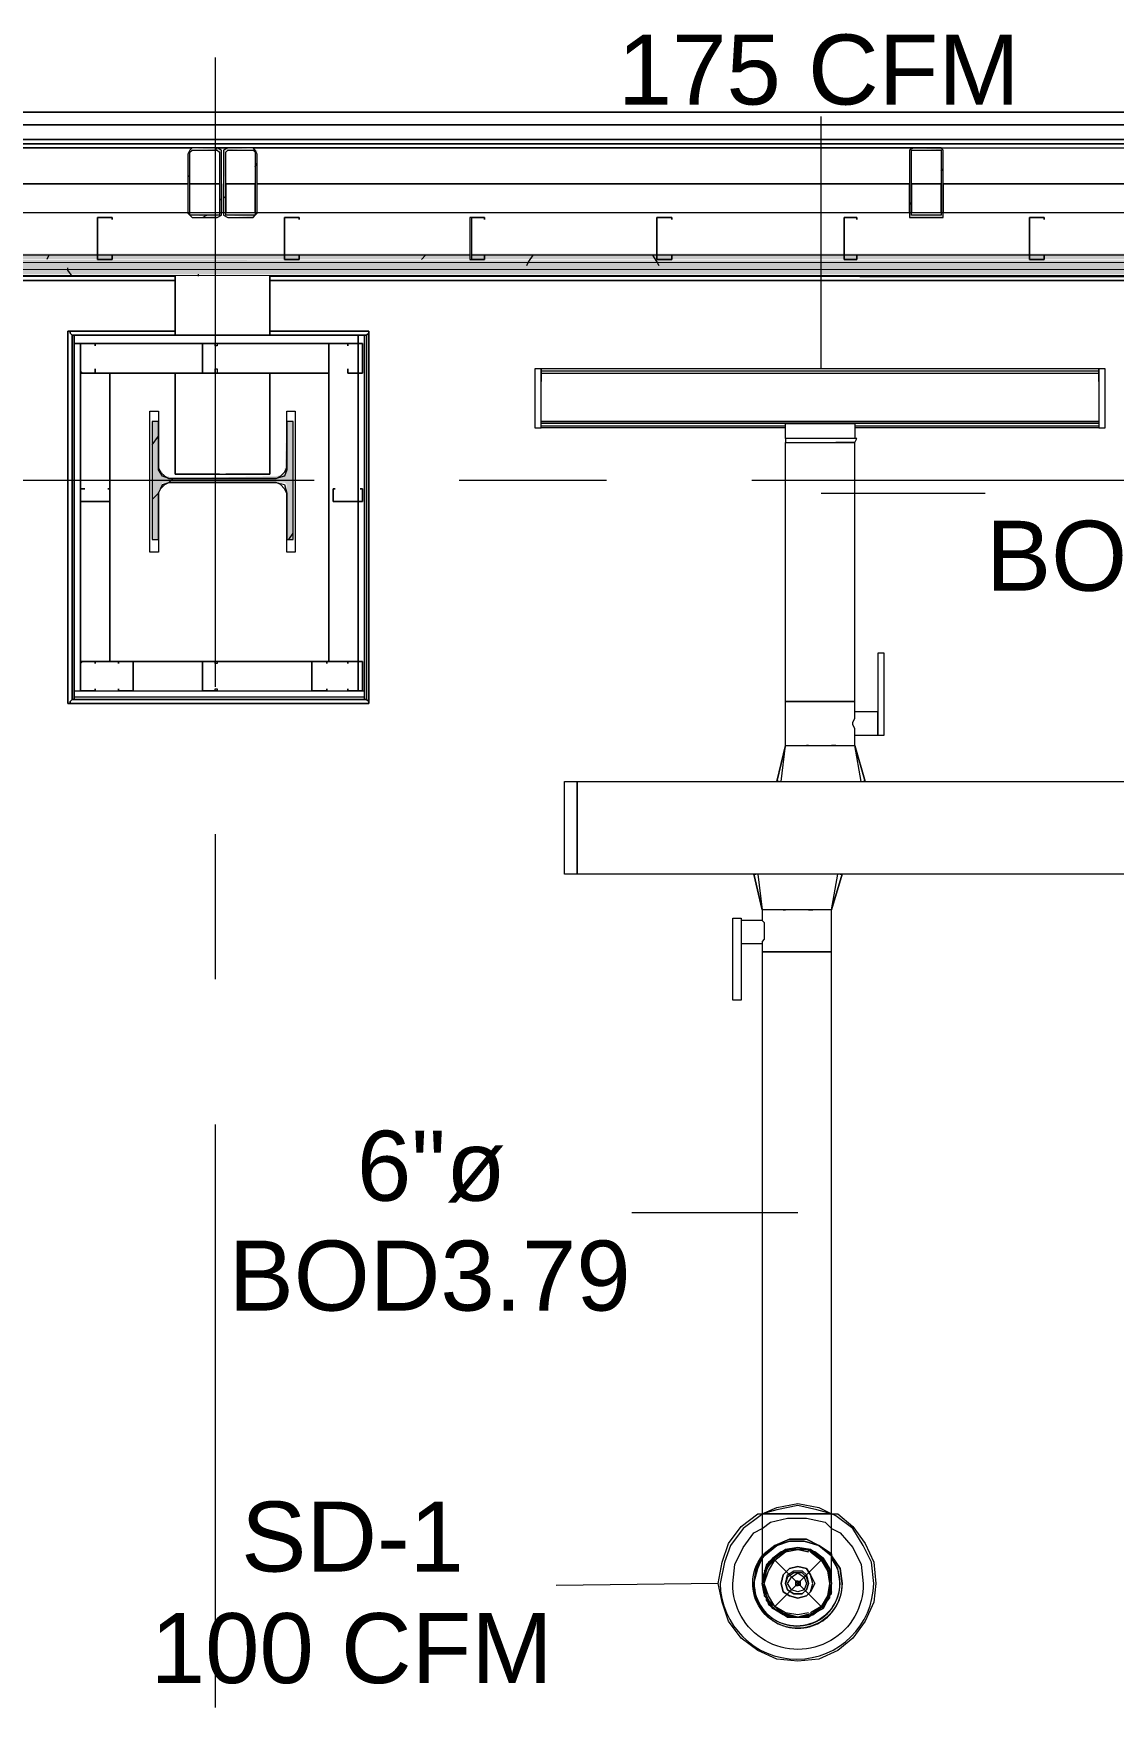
# Model space of a CAD drawing. Header units: metres. Extents: x 39 to 278, y -7 to 151.
# Drawn here: x 85.657 to 88.01, y 45.645 to 49.29 of the extents above; entities that cross this region are included whole.
import ezdxf

# ---------------------------------------------------------------- set-up
doc = ezdxf.new("R2010")
doc.units = ezdxf.units.M
doc.layers.add('HVAC - Ductos', color=5, linetype='Continuous', lineweight=50)
doc.layers.add('PDF_Geometry', color=7, linetype='Continuous', true_color=0xaaaaaa)
doc.layers.add('PDF_Solid Fills', color=7, linetype='Continuous', true_color=0xffffff)
doc.layers.add('PDF_Text', color=7, linetype='Continuous')
doc.styles.add('PDF Helvetica', font='')
doc.styles.get('PDF Helvetica').set_extended_font_data('Helvetica')

msp = doc.modelspace()

# ---------------------------------------------------------------- hatches: boundary and pattern name
at = {"layer": 'PDF_Solid Fills', "lineweight": 0, "transparency": 33554559}
h = msp.add_hatch(color=256, dxfattribs=at)
h.paths.add_polyline_path([(86.0029, 48.8943), (86.0579, 48.8897), (86.0579, 48.8943)])
h.paths.add_polyline_path([(86.0625, 48.8943), (86.067, 49.0403), (86.067, 49.041), (85.9983, 49.041), (86.0625, 49.0364)])
h.paths.add_polyline_path([(85.9983, 49.0318), (85.9937, 49.0318), (85.9937, 48.8989)])
h = msp.add_hatch(color=256, dxfattribs=at)
h.paths.add_polyline_path([(86.0808, 48.8943), (86.1358, 48.8897), (86.1358, 48.8943)])
h.paths.add_polyline_path([(86.0762, 49.0364), (86.1404, 49.041), (86.0716, 49.041), (86.0716, 48.8943)])
h.paths.add_polyline_path([(86.145, 49.0364), (86.1404, 49.0364), (86.1404, 48.8989), (86.145, 49.0358)])
h = msp.add_hatch(color=256, dxfattribs=at)
h.paths.add_polyline_path([(87.5704, 49.0364), (87.5704, 49.041), (87.5658, 49.041)])
h.paths.add_polyline_path([(87.5704, 49.0318), (87.5658, 49.0318), (87.5658, 48.8897), (87.6391, 48.8897), (87.6391, 49.0318), (87.6346, 49.0318), (87.6346, 48.8943), (87.5704, 48.8943)])
h.paths.add_polyline_path([(87.6391, 49.0364), (87.6391, 49.041), (87.5749, 49.041)])
for points in [[(45.1878, 48.7981), (105.8441, 48.7981), (106.0827, 48.7935), (106.0827, 48.8073), (80.9245, 48.8118), (45.1878, 48.8118)], [(105.8441, 48.7797), (106.0811, 48.7752), (106.0827, 48.7752), (106.0827, 48.7935), (75.6353, 48.7981), (45.1878, 48.7981), (45.1878, 48.7797)], [(105.8441, 48.766), (106.0812, 48.7614), (106.0827, 48.7614), (106.0827, 48.7797), (45.1878, 48.7797), (45.1878, 48.766)], [(86.2091, 48.4451), (86.2045, 48.3305), (86.1862, 48.326), (85.9525, 48.3214), (85.9525, 48.326), (85.9387, 48.326), (85.9387, 48.3351), (85.9341, 48.3397), (85.9295, 48.3397), (85.9295, 48.4451), (85.9158, 48.4451), (85.9158, 48.1885), (85.9295, 48.1885), (85.9295, 48.2939), (85.9387, 48.3122), (86.2045, 48.3122), (86.2091, 48.3077), (86.2091, 48.1885), (86.2229, 48.1885), (86.2229, 48.4451)]]:
    msp.add_hatch(color=256, dxfattribs=at).paths.add_polyline_path(points)

# ---------------------------------------------------------------- linework, layer by layer
at = {"layer": 'HVAC - Ductos', "lineweight": 0}
for points in [[(87.3733, 48.5597), (87.3733, 49.1097)], [(87.9783, 48.5368), (87.9783, 48.5597), (87.9783, 48.5551), (86.7637, 48.5551), (86.7637, 48.5597), (86.7637, 48.5368)], [(87.9783, 48.5597), (86.7637, 48.5597)], [(86.7637, 48.4864), (86.7637, 48.4955), (86.7637, 48.5047)], [(87.9783, 48.5047), (87.9783, 48.4955), (87.9783, 48.4864)], [(87.2954, 48.4314), (86.7637, 48.4314), (86.7637, 48.436), (86.7637, 48.4543), (86.7637, 48.4635)], [(86.7637, 48.4497), (86.7637, 48.4543), (86.7637, 48.4589)], [(87.9783, 48.4635), (87.9783, 48.4543), (87.9783, 48.436), (87.9783, 48.4314), (87.4467, 48.4314)], [(87.9783, 48.4589), (87.9783, 48.4543), (87.9783, 48.4497)], [(86.7637, 48.436), (87.2954, 48.436)], [(87.2954, 48.4085), (87.2954, 48.3993), (87.2999, 48.3993), (87.3183, 48.3993), (87.3412, 48.3993), (87.3733, 48.3993), (87.4008, 48.3993), (87.4283, 48.3993), (87.4421, 48.3993), (87.4467, 48.3993), (87.4512, 48.4085), (87.4421, 48.4085), (87.4283, 48.4085), (87.4008, 48.4085), (87.3733, 48.4085), (87.3412, 48.4085), (87.3183, 48.4085), (87.2999, 48.4085), (87.2954, 48.4085), (87.2954, 48.4405), (87.2999, 48.4405), (87.3045, 48.4405), (87.3183, 48.4405), (87.3321, 48.4405), (87.3504, 48.4405), (87.3733, 48.4405), (87.3917, 48.4405), (87.41, 48.4405), (87.4283, 48.4405), (87.4375, 48.4405), (87.4467, 48.4405), (87.4467, 48.4085)], [(87.4467, 48.436), (87.9783, 48.436)], [(87.2817, 47.6614), (87.2771, 47.6614), (87.2817, 47.6614), (87.2862, 47.6614), (87.2954, 47.7393), (87.2999, 47.7393), (87.3045, 47.7393), (87.3183, 47.7393), (87.3321, 47.7393), (87.3504, 47.7393), (87.3733, 47.7393), (87.3917, 47.7393), (87.41, 47.7393), (87.4283, 47.7393), (87.4375, 47.7393), (87.4421, 47.7393), (87.4467, 47.7393), (87.4467, 47.7622), (87.4971, 47.7622), (87.5108, 47.7622), (87.5108, 47.941), (87.4971, 47.941), (87.4971, 47.7622), (87.4971, 47.7668), (87.4971, 47.7714), (87.4971, 47.776), (87.4971, 47.7805), (87.4971, 47.7851), (87.4971, 47.7943), (87.4971, 47.7989), (87.4971, 47.8035), (87.4971, 47.8081), (87.4971, 47.8126), (87.4467, 47.8126), (87.4467, 47.8355), (87.4375, 47.8355), (87.4283, 47.8355), (87.41, 47.8355), (87.3917, 47.8355), (87.3733, 47.8355), (87.3504, 47.8355), (87.3321, 47.8355), (87.3183, 47.8355), (87.3045, 47.8355), (87.2999, 47.8355), (87.2954, 47.8355), (87.2954, 48.3993), (87.2999, 48.3993)], [(87.2954, 47.7393), (87.2954, 47.8355), (87.2999, 47.8355), (87.3045, 47.8355), (87.3183, 47.8355), (87.3321, 47.8355), (87.3504, 47.8355), (87.3733, 47.8355), (87.3917, 47.8355), (87.41, 47.8355), (87.4283, 47.8355), (87.4375, 47.8355), (87.4467, 47.8355), (87.4467, 48.3993), (87.4421, 48.3993), (87.4375, 48.3993), (87.4283, 48.3993), (87.41, 48.3993), (87.4054, 48.3993)], [(87.3045, 48.3993), (87.3183, 48.3993), (87.3321, 48.3993), (87.3412, 48.3993)], [(87.3458, 48.3993), (87.3504, 48.3993), (87.3733, 48.3993), (87.3917, 48.3993), (87.3962, 48.3993)], [(87.3733, 48.2893), (87.7308, 48.2893)], [(87.4467, 47.7622), (87.4467, 47.7668), (87.4467, 47.776), (87.4421, 47.7851), (87.4421, 47.7897), (87.4467, 47.7989), (87.4467, 47.8081), (87.4467, 47.8126)], [(87.2771, 47.6614), (87.2954, 47.7393), (87.2771, 47.6614)], [(87.2999, 47.7393), (87.2999, 47.7393)], [(87.2999, 47.7393), (87.2999, 47.7393)], [(87.4467, 47.6614), (87.4558, 47.6614), (87.4604, 47.6614), (87.4649, 47.6614), (87.4695, 47.6614), (87.4467, 47.7393), (87.4695, 47.6614), (87.4649, 47.6614)], [(87.4604, 47.6614), (87.4467, 47.7393)], [(87.2908, 47.6614), (87.2954, 47.6614)], [(87.2999, 47.6614), (87.3183, 47.6614), (87.3229, 47.6614), (87.3275, 47.6614), (87.3367, 47.6614), (87.3504, 47.6614), (87.355, 47.6614)], [(87.3596, 47.6614), (87.3825, 47.6614), (87.3871, 47.6614), (87.3917, 47.6614), (87.4054, 47.6614), (87.4145, 47.6614), (87.4191, 47.6614), (87.4283, 47.6614), (87.4421, 47.6614)], [(87.245, 47.4597), (87.2404, 47.4597), (87.2312, 47.4597), (87.2267, 47.4597), (87.2312, 47.4597)], [(87.2267, 47.4597), (87.245, 47.3818), (87.2267, 47.4597)], [(87.2358, 47.4597), (87.245, 47.3818)], [(87.3917, 47.4597), (87.3779, 47.4597), (87.3687, 47.4597), (87.3641, 47.4597), (87.355, 47.4597), (87.3412, 47.4597), (87.3367, 47.4597), (87.3321, 47.4597), (87.3091, 47.4597), (87.3045, 47.4597), (87.2999, 47.4597), (87.2908, 47.4597), (87.2771, 47.4597), (87.2725, 47.4597), (87.2679, 47.4597), (87.2496, 47.4597)], [(87.4145, 47.4597), (87.4191, 47.4597), (87.4145, 47.4597), (87.41, 47.4597), (87.4054, 47.4597), (87.3962, 47.4597)], [(87.3962, 47.3818), (87.41, 47.4597)], [(87.4145, 47.4597), (87.4191, 47.4597), (87.4145, 47.4597)], [(87.245, 47.3589), (87.2496, 47.3543), (87.2496, 47.3497), (87.2496, 47.3405), (87.2496, 47.3314), (87.2496, 47.3222), (87.2496, 47.3177), (87.245, 47.3131), (87.245, 47.3085)], [(87.2908, 47.3818), (87.2954, 47.3818), (87.2679, 47.3818)], [(87.3275, 47.3818), (87.3229, 47.3818), (87.3183, 47.3818)], [(87.3779, 47.3818), (87.3733, 47.3818)], [(87.3917, 47.3818), (87.3871, 47.3818)], [(87.3229, 46.7218), (86.9608, 46.7218)], [(87.3962, 45.9197), (87.3962, 45.9243), (87.3962, 45.9426), (87.3962, 45.9701), (87.3962, 46.0068), (87.3962, 46.0481), (87.3962, 46.0663), (87.3871, 46.0663), (87.3779, 46.0663), (87.3596, 46.0663), (87.3412, 46.0663), (87.3229, 46.0663), (87.3045, 46.0663), (87.2862, 46.0663), (87.2679, 46.0663), (87.2587, 46.0663), (87.2496, 46.0663), (87.245, 46.0663), (87.245, 46.0251), (87.245, 45.9839), (87.245, 45.9518), (87.245, 45.9289), (87.245, 45.9197)], [(87.245, 46.0343), (87.2633, 46.0481), (87.2999, 46.0572), (87.3412, 46.0572), (87.3825, 46.0481), (87.3962, 46.0343)], [(87.3962, 45.8922), (87.3962, 45.8968), (87.3871, 45.8785), (87.3733, 45.8647), (87.3596, 45.8509), (87.3412, 45.8463), (87.3229, 45.8418), (87.3045, 45.8463), (87.2862, 45.8509), (87.2725, 45.8647), (87.2587, 45.8785), (87.2496, 45.8968), (87.2496, 45.8922), (87.245, 45.9151), (87.2542, 45.8876), (87.2679, 45.8601), (87.2954, 45.8463), (87.3229, 45.8418), (87.3504, 45.8463), (87.3779, 45.8601), (87.3917, 45.8876), (87.3962, 45.9151), (87.3917, 45.9472), (87.3917, 45.9426), (87.3962, 45.9151), (87.3917, 45.8922), (87.3962, 45.9151), (87.3917, 45.9472), (87.3779, 45.9701), (87.3504, 45.9885), (87.3229, 45.993), (87.3504, 45.9885), (87.355, 45.9839), (87.3733, 45.9701), (87.3871, 45.9472)], [(87.3962, 45.8968), (87.3962, 45.9151), (87.3962, 45.9243), (87.3962, 45.9381), (87.3871, 45.9563), (87.3779, 45.9701), (87.3596, 45.9839), (87.3412, 45.9885), (87.3229, 45.993), (87.3045, 45.9885), (87.2862, 45.9839), (87.2679, 45.9701), (87.2542, 45.9563), (87.2496, 45.9381), (87.245, 45.9243), (87.245, 45.9151), (87.2496, 45.8968), (87.2587, 45.8785), (87.2679, 45.8601), (87.2862, 45.8509), (87.3045, 45.8418), (87.3229, 45.8418), (87.3412, 45.8418), (87.3596, 45.8509), (87.3779, 45.8601), (87.3871, 45.8785), (87.3917, 45.8968), (87.3962, 45.9151), (87.3917, 45.9335), (87.3871, 45.9518), (87.3733, 45.9701), (87.3596, 45.9793), (87.3412, 45.9885), (87.3229, 45.9885), (87.3045, 45.9885), (87.2862, 45.9793), (87.2725, 45.9701), (87.2542, 45.9472), (87.2496, 45.9426)], [(87.2496, 45.8968), (87.2496, 45.9151), (87.2496, 45.9335), (87.2587, 45.9518), (87.2725, 45.9701), (87.2908, 45.9839), (87.2954, 45.9885), (87.3229, 45.993), (87.2954, 45.9885)], [(87.3458, 45.8509), (87.3229, 45.8463), (87.2954, 45.8509), (87.2725, 45.8647), (87.2587, 45.8876), (87.2496, 45.9151), (87.2587, 45.9426), (87.2725, 45.9655), (87.2954, 45.9839), (87.3229, 45.9885), (87.3458, 45.9839), (87.3229, 45.9885), (87.2954, 45.9839)], [(87.2954, 45.9885), (87.2954, 45.9885)], [(87.3504, 45.9885), (87.3504, 45.9885)], [(87.3504, 45.9885), (87.3779, 45.9701), (87.3917, 45.9472)], [(87.3504, 45.9839), (87.3733, 45.9655), (87.3871, 45.9426), (87.3917, 45.9151), (87.3871, 45.8876), (87.3733, 45.8647), (87.3504, 45.8509)], [(87.245, 45.9151), (87.2542, 45.9472), (87.245, 45.9151)], [(87.2542, 45.8922), (87.2496, 45.9151), (87.2542, 45.9426)], [(87.2542, 45.9472), (87.2542, 45.9472)], [(87.3917, 45.9472), (87.3917, 45.9472)], [(87.245, 45.9243), (87.245, 45.9151), (87.2496, 45.8968)], [(87.3962, 45.8968), (87.3962, 45.9151), (87.3962, 45.9243)], [(87.3962, 45.9151), (87.3962, 45.9151)], [(87.3458, 45.8463), (87.3412, 45.8418), (87.3229, 45.8418), (87.3045, 45.8418), (87.2954, 45.8463), (87.2908, 45.8463), (87.2862, 45.8509), (87.2679, 45.8601), (87.2542, 45.8785), (87.2542, 45.8831), (87.2542, 45.8876), (87.2496, 45.8922), (87.2496, 45.8876)], [(87.2542, 45.8831), (87.2542, 45.8876), (87.2496, 45.8922)], [(87.2908, 45.8509), (87.2725, 45.8647), (87.2542, 45.8831), (87.2496, 45.8876)], [(87.2679, 45.8647), (87.2542, 45.8831)], [(87.3458, 45.8463), (87.3229, 45.8418), (87.2954, 45.8463), (87.2908, 45.8463), (87.2679, 45.8601)], [(87.2954, 45.8463), (87.3229, 45.8418), (87.3504, 45.8463), (87.355, 45.8463), (87.3733, 45.8601)], [(87.3917, 45.8831), (87.3917, 45.8876), (87.3917, 45.8922), (87.3917, 45.8876), (87.3917, 45.8831), (87.3871, 45.8785), (87.3779, 45.8601), (87.3596, 45.8509), (87.355, 45.8463), (87.3504, 45.8463), (87.355, 45.8463)], [(87.3871, 45.8831), (87.3733, 45.8647), (87.355, 45.8509)], [(87.3779, 45.8647), (87.3917, 45.8831), (87.3917, 45.8876)], [(87.3917, 45.8876), (87.3962, 45.8922)], [(87.2954, 45.8463), (87.2908, 45.8463)]]:
    msp.add_lwpolyline(points, dxfattribs=at)
for points in [[(86.7499, 48.5597), (86.7499, 48.4314), (86.7637, 48.4314), (86.7637, 48.5597)], [(87.9921, 48.5597), (87.9783, 48.5597), (87.9783, 48.4314), (87.9921, 48.4314)], [(87.9783, 48.4451), (86.7637, 48.4451), (86.7637, 48.5505), (87.9783, 48.5505), (87.9783, 48.4451), (87.9783, 48.4405), (86.7637, 48.4405), (86.7637, 48.4451)], [(86.7637, 48.5414), (86.7637, 48.5368), (86.7637, 48.5323), (86.7637, 48.5368)], [(87.9783, 48.5323), (87.9783, 48.5368), (87.9783, 48.5414), (87.9783, 48.5368)], [(87.3458, 47.7393), (87.3412, 47.7393)], [(87.4054, 47.7393), (87.4008, 47.7393), (87.3962, 47.7393), (87.4008, 47.7393)], [(86.8417, 47.6614), (86.8417, 47.4597), (86.8141, 47.4597), (86.8141, 47.6614)], [(86.8417, 47.6614), (88.5329, 47.6614), (88.5329, 47.4597), (86.8417, 47.4597)], [(87.3962, 47.3818), (87.4191, 47.4597)], [(87.1991, 47.1847), (87.1808, 47.1847), (87.1808, 47.3635), (87.1991, 47.3635)], [(87.245, 47.2901), (87.2496, 47.2901), (87.2587, 47.2901), (87.2679, 47.2901), (87.2862, 47.2901), (87.3045, 47.2901), (87.3229, 47.2901), (87.3412, 47.2901), (87.3596, 47.2901), (87.3779, 47.2901), (87.3871, 47.2901), (87.3962, 47.2901), (87.3962, 47.3818), (87.3917, 47.3818), (87.3871, 47.3818), (87.3779, 47.3818), (87.3596, 47.3818), (87.3412, 47.3818), (87.3229, 47.3818), (87.3045, 47.3818), (87.2862, 47.3818), (87.2679, 47.3818), (87.2587, 47.3818), (87.2542, 47.3818), (87.2496, 47.3818), (87.245, 47.3818), (87.245, 47.3589), (87.1991, 47.3589), (87.1991, 47.3543), (87.1991, 47.3497), (87.1991, 47.3405), (87.1991, 47.3359), (87.1991, 47.3268), (87.1991, 47.3222), (87.1991, 47.3177), (87.1991, 47.3131), (87.1991, 47.3085), (87.245, 47.3085)], [(87.3458, 47.3818), (87.3504, 47.3818), (87.355, 47.3818), (87.3504, 47.3818)], [(87.3962, 47.2901), (87.3871, 47.2901), (87.3779, 47.2901), (87.3596, 47.2901), (87.3412, 47.2901), (87.3229, 47.2901), (87.3045, 47.2901), (87.2862, 47.2901), (87.2679, 47.2901), (87.2587, 47.2901), (87.2496, 47.2901), (87.245, 47.2901), (87.245, 46.0663), (87.2496, 46.0663), (87.2587, 46.0663), (87.2679, 46.0663), (87.2862, 46.0663), (87.3045, 46.0663), (87.3229, 46.0663), (87.3412, 46.0663), (87.3596, 46.0663), (87.3779, 46.0663), (87.3871, 46.0663), (87.3962, 46.0663)], [(87.2771, 46.0801), (87.3229, 46.0893), (87.3687, 46.0801), (87.3962, 46.0663), (87.3641, 46.0755), (87.3229, 46.0847), (87.2771, 46.0755), (87.245, 46.0663)], [(87.3045, 46.0113), (87.3412, 46.0113), (87.3687, 45.9976), (87.3962, 45.9793), (87.3962, 45.9747), (87.3687, 45.9976), (87.3367, 46.0068), (87.3045, 46.0068), (87.2771, 45.9976), (87.2496, 45.9747), (87.245, 45.9701), (87.2496, 45.9747), (87.2771, 45.9976), (87.3045, 46.0068), (87.3367, 46.0068), (87.3687, 45.9976), (87.3962, 45.9747), (87.3962, 45.9701), (87.3962, 45.9747), (87.3962, 45.9793), (87.3687, 45.9976), (87.3412, 46.0113), (87.3045, 46.0113), (87.2725, 45.9976), (87.2496, 45.9793), (87.245, 45.9747), (87.2496, 45.9793), (87.2725, 45.9976)], [(87.2679, 45.9701), (87.2542, 45.9472), (87.2679, 45.9701), (87.2954, 45.9885)], [(87.4191, 45.9151), (87.4145, 45.9472), (87.3962, 45.9747), (87.4145, 45.9472)], [(87.2908, 45.9335), (87.2862, 45.9151), (87.2908, 45.9335), (87.3045, 45.9472), (87.3229, 45.9518), (87.3412, 45.9472), (87.3504, 45.9335), (87.3596, 45.9151), (87.3504, 45.8968), (87.3412, 45.8876), (87.3229, 45.8831), (87.3045, 45.8876), (87.2908, 45.8968), (87.2862, 45.9151), (87.2908, 45.8968), (87.3045, 45.8876), (87.3229, 45.8831), (87.3412, 45.8876), (87.3504, 45.8968), (87.355, 45.9151), (87.3504, 45.9335), (87.3412, 45.9472), (87.3229, 45.9518), (87.3045, 45.9472)], [(87.2999, 45.9289), (87.2954, 45.9151), (87.2999, 45.9335), (87.3137, 45.9426), (87.3321, 45.9426), (87.3412, 45.9335), (87.3458, 45.9151), (87.3412, 45.9289), (87.3321, 45.9381), (87.3137, 45.9381)], [(87.3091, 45.9289), (87.3229, 45.9381), (87.3367, 45.9289), (87.3412, 45.9151), (87.3367, 45.9013), (87.3229, 45.8968), (87.3091, 45.9013), (87.2999, 45.9151)], [(87.3412, 45.9013), (87.3458, 45.9151), (87.3412, 45.9013), (87.3321, 45.8922), (87.3137, 45.8922), (87.2999, 45.9013), (87.2954, 45.9151), (87.2999, 45.9013), (87.3137, 45.8922), (87.3321, 45.8922)], [(87.3183, 45.9197), (87.3183, 45.9151), (87.3183, 45.9197), (87.3275, 45.9197), (87.3275, 45.9151), (87.3229, 45.9197)], [(87.3229, 45.9105), (87.3275, 45.9151), (87.3275, 45.9105), (87.3183, 45.9105), (87.3183, 45.9151), (87.3183, 45.9105)]]:
    msp.add_lwpolyline(points, close=True, dxfattribs=at)
for points in [[(87.1487, 45.9151), (87.1579, 45.9609), (87.1717, 46.0022), (87.1991, 46.0389), (87.2358, 46.0663), (87.245, 46.0663), (87.2404, 46.0618), (87.2037, 46.0343), (87.1762, 45.9976), (87.1625, 45.9609), (87.1533, 45.9151, 0.986375), (87.4879, 45.9151), (87.4833, 45.9609), (87.4649, 45.9976), (87.4421, 46.0343), (87.4054, 46.0618), (87.3962, 46.0663), (87.41, 46.0663), (87.4421, 46.0389), (87.4695, 46.0022), (87.4879, 45.9609), (87.4925, 45.9151), (87.4879, 45.8739), (87.4695, 45.8326), (87.4421, 45.7959), (87.41, 45.7685), (87.3687, 45.7501), (87.3229, 45.7455), (87.2771, 45.7501), (87.2358, 45.7685), (87.1991, 45.7959), (87.1717, 45.8326), (87.1579, 45.8739), (87.1487, 45.9151), (86.7958, 45.9105)], [(87.3962, 46.0343), (87.4145, 46.0251), (87.4421, 45.993), (87.4604, 45.9563), (87.4649, 45.9151, -1.013119), (87.1808, 45.9151), (87.1854, 45.9563), (87.2037, 45.993), (87.2267, 46.0251), (87.245, 46.0343)]]:
    msp.add_lwpolyline(points, format="xyb", dxfattribs=at)
msp.add_lwpolyline([(87.2267, 45.9151, 1.018357), (87.4191, 45.9151, -1.405017), (87.245, 45.9747), (87.2312, 45.9472), (87.2267, 45.9151), (87.2358, 45.9472), (87.245, 45.9701, 1.369014), (87.4145, 45.9151), (87.41, 45.9472), (87.3962, 45.9701, -1.368432)], format="xyb", close=True, dxfattribs=at)
at = {"layer": 'PDF_Geometry', "lineweight": 0}
for points in [[(86.0533, 49.2381), (86.0533, 48.7614)], [(89.1333, 49.1189), (87.6025, 49.1189), (86.0671, 49.1189), (84.5453, 49.1189), (83.0191, 49.1189), (81.4928, 49.1189), (79.9666, 49.1189), (78.4449, 49.1189), (76.9186, 49.1189), (78.4449, 49.1189), (79.9666, 49.1189), (81.4928, 49.1189), (83.0191, 49.1189), (84.5453, 49.1189), (86.0671, 49.1189), (87.6025, 49.1189), (89.1333, 49.1189)], [(86.1083, 49.1189), (86.0304, 49.1189)], [(87.6391, 49.1189), (87.5658, 49.1189)], [(82.9778, 49.041), (81.5662, 49.041), (83.0191, 49.041), (84.5453, 49.041), (86.0029, 49.041), (84.5499, 49.041)], [(86.0533, 49.0364), (86.0579, 49.041)], [(87.5749, 49.041), (86.1358, 49.041), (87.6025, 49.041), (89.1333, 49.041), (90.6046, 49.041), (89.1654, 49.041)], [(87.6346, 49.041), (89.1059, 49.041)], [(86.1404, 48.9997), (86.145, 49.0089)], [(87.6346, 48.9906), (87.6391, 48.9951)], [(85.9937, 48.9769), (85.9983, 48.9814)], [(86.0762, 48.9631), (86.0762, 48.8989)], [(86.1404, 48.8989), (86.1404, 48.9631)], [(86.145, 48.8989), (86.145, 48.9631)], [(87.5658, 48.8989), (87.5658, 48.9631)], [(87.5704, 48.9631), (87.5704, 48.8989)], [(87.6346, 48.8989), (87.6346, 48.9631)], [(87.6391, 48.9631), (87.6391, 48.8989)], [(86.0625, 48.9264), (86.0671, 48.931)], [(86.0716, 48.931), (86.0762, 48.9356)], [(45.1878, 48.9035), (106.0827, 48.8989)], [(86.0258, 48.8897), (86.035, 48.8943)], [(87.5658, 48.9172), (87.5704, 48.9218)], [(45.1878, 48.7981), (106.0827, 48.7889)], [(45.1878, 48.7797), (106.0827, 48.7751)], [(86.6079, 48.8073), (86.2045, 48.8073), (85.7966, 48.8073), (85.3933, 48.8073), (84.9854, 48.8073), (84.582, 48.8073)], [(88.6383, 48.8073), (88.235, 48.8073), (87.8271, 48.8073), (87.4237, 48.8073), (87.0158, 48.8073), (86.6125, 48.8073)], [(106.0827, 48.7614), (45.1878, 48.766)], [(73.9715, 48.7614), (85.9662, 48.7614)], [(85.9662, 48.7614), (73.9715, 48.7614)], [(86.0533, 48.7614), (86.0533, 47.8677)], [(86.1725, 48.7614), (95.1696, 48.7568)], [(95.1696, 48.7614), (86.1725, 48.7614)], [(86.1725, 48.7614), (95.1696, 48.7568)], [(95.1696, 48.7614), (86.1725, 48.7614)], [(85.9662, 48.6331), (85.7416, 48.6331)], [(85.7416, 48.6331), (85.9662, 48.6331)], [(85.7462, 48.6331), (85.9662, 48.6331)], [(85.7462, 48.6331), (85.7462, 47.8401)], [(85.7462, 47.8401), (85.7462, 48.6331)], [(85.7462, 48.6331), (85.7462, 47.8447), (85.7462, 48.6331)], [(85.9662, 48.6331), (85.7462, 48.6331)], [(85.7462, 48.6331), (85.7462, 48.6331)], [(86.3787, 48.6331), (85.7462, 48.6331), (86.3787, 48.6331)], [(86.3787, 48.6331), (86.3787, 48.6331)], [(86.3787, 47.8447), (86.3787, 48.6331), (86.3787, 47.8447)], [(85.7921, 48.6101), (85.7921, 48.6101)], [(86.0258, 48.6147), (86.0258, 48.6147)], [(86.0258, 48.6147), (86.0258, 48.6147)], [(86.3421, 48.6101), (86.3421, 48.6101)], [(85.7921, 48.5597), (85.7921, 48.5597)], [(86.3421, 48.5597), (86.3421, 48.5597)], [(85.9662, 48.5505), (85.9662, 48.3305), (85.9662, 48.5505)], [(85.9158, 48.2755), (85.9295, 48.2893), (85.9295, 48.161), (85.9112, 48.161), (85.9112, 48.468), (85.9295, 48.468), (85.9295, 48.3443), (85.9341, 48.3351), (85.9433, 48.326), (85.9525, 48.3214), (86.1862, 48.3214), (86.1953, 48.326), (86.2045, 48.3351), (86.2091, 48.3443), (86.2091, 48.468), (86.2275, 48.468), (86.2275, 48.161), (86.2091, 48.161), (86.2091, 48.2893), (86.2045, 48.2985), (86.1953, 48.3077), (86.1862, 48.3122), (85.9525, 48.3122)], [(85.9158, 48.3947), (85.9295, 48.4131)], [(86.2687, 48.3168), (84.9991, 48.3168)], [(85.9295, 48.2893), (85.9341, 48.2985), (85.9433, 48.3077), (85.9525, 48.3122), (85.9616, 48.3214)], [(86.0487, 48.3305), (86.0533, 48.3305), (86.0579, 48.3305), (86.0625, 48.3305), (86.0579, 48.3305), (86.0533, 48.3305), (86.0487, 48.3305), (85.9662, 48.3305), (86.1725, 48.3305), (86.0899, 48.3305), (86.0854, 48.3305), (86.0808, 48.3305), (86.0762, 48.3305), (86.0808, 48.3305), (86.0854, 48.3305), (86.0899, 48.3305)], [(86.9058, 48.3168), (86.585, 48.3168)], [(88.4917, 48.3168), (87.2221, 48.3168)], [(85.7691, 48.2985), (85.7691, 48.2985)], [(85.8195, 48.2985), (85.8195, 48.2985)], [(85.8241, 48.271), (85.8241, 48.271)], [(85.8241, 48.271), (85.8241, 48.271)], [(86.31, 48.271), (86.31, 48.271)], [(86.31, 48.271), (86.31, 48.271)], [(86.3145, 48.2985), (86.3145, 48.2985)], [(86.3695, 48.2985), (86.3695, 48.2985)], [(86.2137, 48.1885), (86.2229, 48.2022)], [(85.7921, 47.918), (85.7921, 47.918)], [(85.8425, 47.918), (85.8425, 47.918)], [(86.2962, 47.918), (86.2962, 47.918)], [(86.3421, 47.918), (86.3421, 47.918)], [(85.7462, 47.8447), (85.7462, 47.8447)], [(85.7921, 47.8631), (85.7921, 47.8631)], [(85.8425, 47.8631), (85.8425, 47.8631)], [(86.0258, 47.8585), (86.0258, 47.8585)], [(86.0258, 47.8585), (86.0258, 47.8585)], [(86.2641, 47.8585), (86.2641, 47.8585)], [(86.2641, 47.8585), (86.2641, 47.8585)], [(86.2962, 47.8631), (86.2962, 47.8631)], [(86.3421, 47.8631), (86.3421, 47.8631)], [(86.0533, 47.5468), (86.0533, 47.2305)], [(86.0533, 46.9143), (86.0533, 45.6447)]]:
    msp.add_lwpolyline(points, dxfattribs=at)
for points in [[(86.0671, 49.0914), (84.5453, 49.0914)], [(87.6025, 49.0914), (86.0671, 49.0914)], [(89.1333, 49.0914), (87.6025, 49.0914)], [(86.0671, 49.0593), (84.5453, 49.0593)], [(86.0671, 49.0501), (84.5453, 49.0501)], [(86.0579, 49.041), (86.0029, 49.041), (85.9983, 49.0364), (85.9937, 49.0272), (85.9937, 48.8989), (85.9983, 48.8943), (86.0029, 48.8897), (86.0579, 48.8897), (86.0671, 48.8943), (86.0671, 48.8989), (86.0671, 49.0272), (86.0671, 49.0364)], [(85.9983, 49.0272), (85.9983, 49.0318), (86.0029, 49.0364), (86.0579, 49.0364), (86.0625, 49.0318), (86.0625, 49.0272), (86.0625, 48.8989), (86.0625, 48.8943), (86.0579, 48.8943), (86.0029, 48.8943), (85.9983, 48.8943), (85.9983, 48.8989)], [(86.0671, 49.041), (86.0579, 49.041)], [(87.6025, 49.0593), (86.0671, 49.0593)], [(87.6025, 49.0501), (86.0671, 49.0501)], [(86.0808, 49.041), (86.0671, 49.041)], [(86.0808, 48.8897), (86.1358, 48.8897), (86.1404, 48.8943), (86.145, 48.8989), (86.145, 49.0272), (86.1404, 49.0364), (86.1358, 49.041), (86.0808, 49.041), (86.0716, 49.0364), (86.0716, 49.0272), (86.0716, 48.8989), (86.0716, 48.8943)], [(86.1404, 48.8989), (86.1404, 48.8943), (86.1358, 48.8943), (86.0808, 48.8943), (86.0762, 48.8943), (86.0762, 48.8989), (86.0762, 49.0272), (86.0762, 49.0318), (86.0808, 49.0364), (86.1358, 49.0364), (86.1404, 49.0318), (86.1404, 49.0272)], [(87.6391, 49.0318), (87.6391, 49.0364), (87.6346, 49.041), (87.5749, 49.041), (87.5658, 49.0364), (87.5658, 49.0318), (87.5658, 48.8989), (87.5658, 48.8897), (87.5749, 48.8897), (87.6346, 48.8897), (87.6391, 48.8897), (87.6391, 48.8989)], [(87.5749, 49.0364), (87.6346, 49.0364), (87.6346, 49.0318), (87.6346, 48.8989), (87.6346, 48.8943), (87.5749, 48.8943), (87.5704, 48.8943), (87.5704, 48.8989), (87.5704, 49.0318), (87.5704, 49.0364)], [(89.1333, 49.0593), (87.6025, 49.0593)], [(89.1333, 49.0501), (87.6025, 49.0501)], [(84.5591, 48.9631), (85.9937, 48.9631)], [(85.9983, 48.9631), (86.0625, 48.9631)], [(86.0716, 48.9631), (86.0716, 48.8989)], [(86.0762, 48.9631), (86.1404, 48.9631)], [(86.145, 48.9631), (87.5658, 48.9631)], [(87.6025, 48.9631), (87.6346, 48.9631), (87.6025, 48.9631), (87.5704, 48.9631)], [(87.6391, 48.9631), (89.0967, 48.9631)], [(85.8287, 48.8897), (85.8012, 48.8897), (85.7966, 48.8897), (85.7966, 48.7981), (85.8012, 48.7981), (85.8287, 48.7981), (85.8287, 48.8073), (85.8287, 48.7981), (85.8012, 48.7981), (85.7966, 48.7981), (85.7966, 48.8897), (85.8012, 48.8897), (85.8287, 48.8897), (85.8287, 48.8851)], [(86.2366, 48.8897), (86.2045, 48.8897), (86.2045, 48.7981), (86.2366, 48.7981), (86.2366, 48.8073), (86.2366, 48.7981), (86.2045, 48.7981), (86.2045, 48.8897), (86.2366, 48.8897), (86.2366, 48.8851)], [(86.6399, 48.8897), (86.6125, 48.8897), (86.6079, 48.8897), (86.6079, 48.7981), (86.6125, 48.7981), (86.6399, 48.7981), (86.6399, 48.8073), (86.6399, 48.7981), (86.6125, 48.7981), (86.6125, 48.8897), (86.6399, 48.8897), (86.6399, 48.8851)], [(87.0479, 48.8897), (87.0158, 48.8897), (87.0158, 48.7981), (87.0479, 48.7981), (87.0479, 48.8073), (87.0479, 48.7981), (87.0158, 48.7981), (87.0158, 48.8897), (87.0479, 48.8897), (87.0479, 48.8851)], [(87.4512, 48.8897), (87.4237, 48.8897), (87.4237, 48.7981), (87.4512, 48.7981), (87.4512, 48.8073), (87.4512, 48.7981), (87.4237, 48.7981), (87.4237, 48.8897), (87.4512, 48.8897), (87.4512, 48.8851)], [(87.8591, 48.8897), (87.8317, 48.8897), (87.8271, 48.8897), (87.8271, 48.7981), (87.8317, 48.7981), (87.8591, 48.7981), (87.8591, 48.8073), (87.8591, 48.7981), (87.8317, 48.7981), (87.8271, 48.7981), (87.8271, 48.8897), (87.8317, 48.8897), (87.8591, 48.8897), (87.8591, 48.8851)], [(73.9715, 48.7614), (85.9662, 48.7614)], [(73.9715, 48.7522), (85.9662, 48.7522)], [(73.9715, 48.7522), (85.9662, 48.7522)], [(85.9662, 48.7614), (85.9662, 48.6331)], [(86.1725, 48.7614), (86.1725, 48.6331)], [(86.1725, 48.7522), (95.1696, 48.7522)], [(86.1725, 48.7522), (95.1696, 48.7522)], [(85.9662, 48.6422), (85.7325, 48.6422), (85.9662, 48.6422), (85.7325, 48.6422), (85.7371, 48.6422), (85.7371, 48.6377), (85.7416, 48.6331), (85.7462, 48.6331), (85.9662, 48.6331), (85.7416, 48.6331), (85.7416, 47.8401), (85.7416, 48.6331), (85.7416, 47.8401), (85.7416, 48.6331), (85.9662, 48.6331), (85.7462, 48.6331), (85.7416, 48.6331), (85.7371, 48.6377), (85.7371, 48.6422), (85.7325, 48.6422)], [(86.3787, 47.8585), (86.3787, 47.8447), (85.7462, 47.8447), (85.7462, 47.8585), (86.3787, 47.8585), (86.3787, 48.6331), (86.1725, 48.6331), (86.3833, 48.6331), (86.3833, 47.8401), (85.7416, 47.8401), (86.3787, 47.8401), (85.7462, 47.8401), (85.7416, 47.8401), (85.7371, 47.8355), (85.7371, 47.831), (85.7325, 47.831), (85.7371, 47.831), (85.7371, 47.8355), (85.7416, 47.8401), (85.7462, 47.8401), (85.7416, 47.8401), (85.7371, 47.8355), (85.7371, 47.831), (85.7325, 47.831), (86.3879, 47.831), (86.3879, 48.6422), (86.3879, 47.831), (86.3879, 47.8355), (86.3833, 47.8401), (86.3787, 47.8401), (85.7462, 47.8401), (85.7462, 48.6331), (85.7416, 48.6331), (85.7371, 48.6377), (85.7371, 48.6422), (85.7325, 48.6422), (85.7325, 47.831), (85.7325, 48.6422), (85.7371, 48.6422), (85.7371, 48.6377), (85.7416, 48.6331), (85.7462, 48.6331), (85.7462, 47.8401), (85.7462, 47.9226), (85.7462, 48.5505), (85.7462, 48.6331), (86.3008, 48.6331), (86.3787, 48.6331), (86.1725, 48.6331), (86.3787, 48.6331), (86.3787, 47.8401), (86.3787, 48.6331), (86.3787, 47.8401), (86.3787, 48.6331), (86.1725, 48.6331), (86.3787, 48.6331), (86.3833, 48.6331), (86.3879, 48.6377), (86.3879, 48.6422), (86.1725, 48.6422), (86.3879, 48.6422), (86.3879, 48.6377), (86.3833, 48.6331), (86.3787, 48.6331), (86.1725, 48.6331), (86.3833, 48.6331), (86.3833, 47.8401), (85.7416, 47.8401), (86.3787, 47.8401), (86.3833, 47.8401), (86.3879, 47.8355), (86.3879, 47.831), (86.3879, 47.8355), (86.3833, 47.8401), (86.3787, 47.8401), (85.7462, 47.8401), (85.7416, 47.8401), (85.7371, 47.8355), (85.7371, 47.831), (85.7325, 47.831), (86.3879, 47.831), (85.7325, 47.831), (85.7325, 48.6422), (85.7325, 47.831), (86.3879, 47.831), (86.3879, 48.6422), (86.1725, 48.6422), (86.3879, 48.6422), (86.3879, 47.831), (86.3879, 47.8355), (86.3833, 47.8401), (86.3787, 47.8401), (86.3787, 48.6331), (86.3787, 47.8401), (86.3787, 47.9226), (86.3787, 48.6331), (86.3833, 48.6331), (86.3879, 48.6377), (86.3879, 48.6422), (86.3879, 48.6377), (86.3833, 48.6331), (86.3787, 48.6331), (86.3649, 48.6331), (85.7462, 48.6331), (85.7462, 48.6147), (85.7462, 47.8585), (85.76, 47.8585), (85.76, 48.6147), (85.7462, 48.6147), (86.3649, 48.6147), (86.3649, 48.6331), (86.3649, 47.8585)], [(85.7645, 48.5505), (85.76, 48.5505), (85.76, 48.5551), (85.76, 48.6147), (85.7645, 48.6147), (85.7921, 48.6147), (85.7921, 48.6101), (85.7921, 48.6147), (85.7645, 48.6147), (85.76, 48.6147), (85.76, 48.5551), (85.7645, 48.5505), (85.7921, 48.5505)], [(85.8241, 48.5505), (86.3008, 48.5505), (86.3008, 48.6147), (85.76, 48.6147), (85.76, 48.5505)], [(86.0258, 48.5505), (86.0258, 48.5551), (86.0258, 48.6147), (86.0579, 48.6147), (86.0579, 48.6101), (86.0533, 48.6101), (86.0533, 48.6147), (86.0258, 48.6147), (86.0258, 48.5551), (86.0258, 48.5505), (86.0533, 48.5505), (86.0533, 48.5597), (86.0579, 48.5597), (86.0579, 48.5505)], [(86.3008, 48.5505), (86.3008, 47.9226), (86.3649, 47.9226), (86.3649, 48.6147), (86.3008, 48.6147)], [(86.3421, 48.6101), (86.3421, 48.6147)], [(86.3695, 48.6147), (86.3741, 48.6147), (86.3741, 48.5551), (86.3741, 48.5505), (86.3695, 48.5505), (86.3421, 48.5505), (86.3421, 48.5597), (86.3421, 48.5505), (86.3695, 48.5505), (86.3741, 48.5505), (86.3741, 48.5551), (86.3741, 48.6147), (86.3695, 48.6147), (86.3421, 48.6147)], [(85.7921, 48.5597), (85.7921, 48.5505)], [(85.76, 47.9226), (85.8241, 47.9226), (85.8241, 48.5505), (85.76, 48.5505)], [(85.8241, 47.9226), (86.3008, 47.9226), (86.3008, 48.5505), (85.8241, 48.5505)], [(86.1725, 48.5505), (86.1725, 48.3305)], [(86.2091, 48.1885), (86.2229, 48.1885), (86.2229, 48.4451), (86.2091, 48.4451), (86.2091, 48.3397), (86.2045, 48.326), (86.1862, 48.3214), (85.9525, 48.3214), (85.9387, 48.326), (85.9295, 48.3397), (85.9295, 48.4451), (85.9158, 48.4451), (85.9158, 48.1885), (85.9295, 48.1885), (85.9295, 48.2893), (85.9387, 48.3077), (85.9525, 48.3122), (86.1862, 48.3122), (86.2045, 48.3077), (86.2091, 48.2893)], [(85.8241, 48.271), (85.7645, 48.271), (85.76, 48.271), (85.76, 48.2985), (85.7691, 48.2985), (85.76, 48.2985), (85.76, 48.271), (85.7645, 48.271), (85.8241, 48.271), (85.8241, 48.2985)], [(85.8195, 48.2985), (85.8241, 48.2985)], [(86.3741, 48.271), (86.3695, 48.271), (86.31, 48.271), (86.31, 48.2985), (86.3145, 48.2985), (86.31, 48.2985), (86.31, 48.271), (86.3695, 48.271), (86.3741, 48.271), (86.3741, 48.2985)], [(86.3695, 48.2985), (86.3741, 48.2985)], [(85.7645, 47.8585), (85.76, 47.8585), (85.76, 47.918), (85.76, 47.9226), (85.7645, 47.9226), (85.7921, 47.9226), (85.7921, 47.918), (85.7921, 47.9226), (85.7645, 47.9226), (85.76, 47.918), (85.76, 47.8585), (85.7645, 47.8585), (85.7921, 47.8585)], [(86.3008, 47.9226), (85.8241, 47.9226), (85.76, 47.9226), (85.76, 47.8585), (86.3649, 47.8585), (86.3649, 47.9226)], [(85.8425, 47.918), (85.8425, 47.9226)], [(85.87, 47.9226), (85.8746, 47.9226), (85.8746, 47.918), (85.8746, 47.8585), (85.87, 47.8585), (85.8425, 47.8585), (85.8425, 47.8631), (85.8425, 47.8585), (85.87, 47.8585), (85.8746, 47.8585), (85.8746, 47.918), (85.8746, 47.9226), (85.87, 47.9226), (85.8425, 47.9226)], [(86.0258, 47.8585), (86.0258, 47.918), (86.0258, 47.9226), (86.0579, 47.9226), (86.0579, 47.918), (86.0533, 47.918), (86.0533, 47.9226), (86.0258, 47.9226), (86.0258, 47.918), (86.0258, 47.8585), (86.0533, 47.8585), (86.0533, 47.8631), (86.0579, 47.8631), (86.0579, 47.8585)], [(86.2641, 47.8585), (86.2641, 47.918), (86.2641, 47.9226), (86.2962, 47.9226), (86.2962, 47.918), (86.2962, 47.9226), (86.2641, 47.9226), (86.2641, 47.918), (86.2641, 47.8585), (86.2962, 47.8585)], [(86.3421, 47.918), (86.3421, 47.9226)], [(86.3695, 47.9226), (86.3741, 47.9226), (86.3741, 47.918), (86.3741, 47.8585), (86.3695, 47.8585), (86.3421, 47.8585), (86.3421, 47.8631), (86.3421, 47.8585), (86.3695, 47.8585), (86.3741, 47.8585), (86.3741, 47.918), (86.3741, 47.9226), (86.3695, 47.9226), (86.3421, 47.9226)], [(85.7462, 47.8447), (85.7462, 47.8401), (86.3787, 47.8401), (86.3787, 47.8447)], [(85.7462, 47.8401), (86.3787, 47.8401)], [(85.7921, 47.8631), (85.7921, 47.8585)], [(86.2962, 47.8631), (86.2962, 47.8585)]]:
    msp.add_lwpolyline(points, close=True, dxfattribs=at)
at = {"layer": 'PDF_Geometry', "color": 254, "lineweight": 0, "true_color": 0xd2d2d2}
for points in [[(87.0341, 48.8897), (87.0341, 48.8897)], [(87.0158, 48.8714), (87.0158, 48.8714)], [(85.8149, 48.7981), (85.8149, 48.7981)], [(87.4467, 48.7981), (87.4467, 48.7981)], [(87.4512, 48.8073), (87.4512, 48.8073)], [(87.8271, 48.7981), (87.8271, 48.8027)]]:
    msp.add_lwpolyline(points, dxfattribs=at)
at = {"layer": 'PDF_Geometry', "color": 254, "lineweight": 0, "true_color": 0xeaeaea}
for points in [[(85.6912, 48.8073), (85.6866, 48.7981)], [(85.7416, 48.7614), (85.7325, 48.7751), (85.7325, 48.7797)], [(86.5116, 48.8073), (86.5025, 48.7981)], [(86.7454, 48.8073), (86.7362, 48.7935), (86.7316, 48.7843)], [(87.0204, 48.7843), (87.0158, 48.7935), (87.0067, 48.8073)], [(86.0166, 48.766), (86.0166, 48.7614)]]:
    msp.add_lwpolyline(points, dxfattribs=at)
at = {"layer": 'PDF_Geometry', "color": 8, "lineweight": 0, "true_color": 0x808080}
msp.add_lwpolyline([(87.3825, 45.9609), (87.3458, 45.9885), (87.2999, 45.9885), (87.2587, 45.9609), (87.245, 45.9151), (87.2587, 45.8693), (87.2999, 45.8418), (87.3458, 45.8418), (87.3825, 45.8693), (87.3962, 45.9151)], close=True, dxfattribs=at)
for points in [[(87.2679, 45.9701), (87.3779, 45.8601)], [(87.3779, 45.9701), (87.2679, 45.8601)]]:
    msp.add_lwpolyline(points, dxfattribs=at)

# ---------------------------------------------------------------- texts
at = {"layer": 'PDF_Text', "lineweight": 0, "char_height": 0.15247, "attachment_point": 4, "style": 'PDF Helvetica'}
for s, insert in [('175 CFM', (86.9303, 49.2106)), ('BOD3.79', (87.7324, 48.1518)), ('6"ø', (86.362, 46.8225)), ('BOD3.79', (86.0824, 46.5842)), ('SD-1', (86.1099, 46.0159)), ('100 CFM', (85.9128, 45.7729))]:
    msp.add_mtext(s, dxfattribs=dict(at, insert=insert))

doc.saveas('drawing.dxf')
